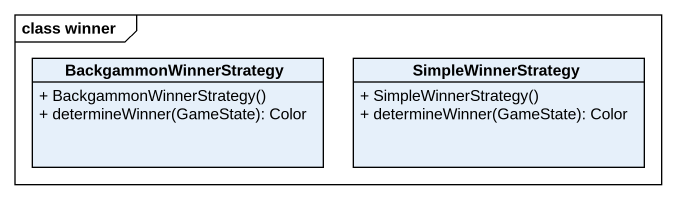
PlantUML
@startuml
mainframe class winner
hide circle
hide empty members
skinparam classAttributeIconSize 0
class BackgammonWinnerStrategy {
  + BackgammonWinnerStrategy()
  + determineWinner(GameState): Color
}
class SimpleWinnerStrategy {
  + SimpleWinnerStrategy()
  + determineWinner(GameState): Color
}
@enduml
